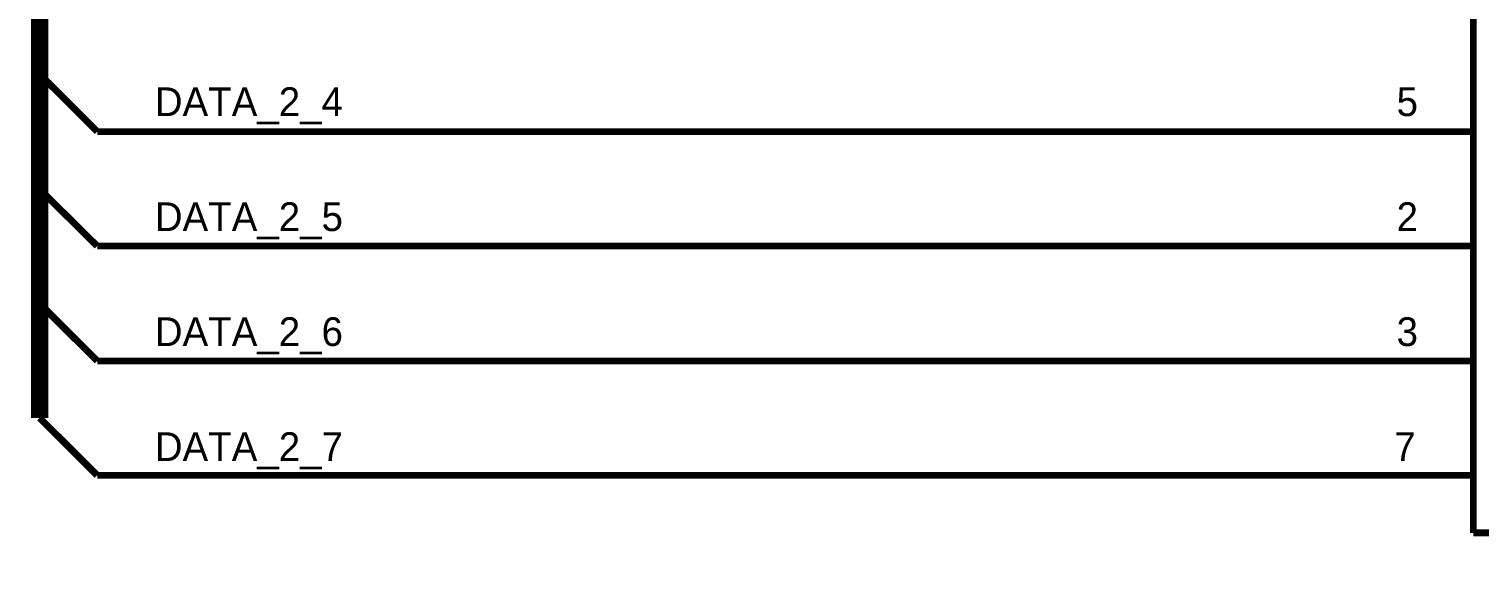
# Model space of a CAD drawing. Header units: inches. Extents: x 0 to 841, y 0 to 594.
# Drawn here: x 489.5 to 552.8, y 175.9 to 199.5 of the extents above; entities that cross this region are included whole.
import ezdxf

# ---------------------------------------------------------------- set-up
doc = ezdxf.new("R2010")
doc.units = ezdxf.units.IN
doc.layers.add('Sheet', color=255, linetype='Continuous')

msp = doc.modelspace()

# ---------------------------------------------------------------- linework, layer by layer
at = {"layer": 'Sheet'}
for points in [[(95.012, 49.988, 0.749, 0.749, 0), (95.012, 49.988, 0.749, 0.749, 0), (95.012, 124.982, 0.749, 0.749, 0), (95.012, 134.99, 0.749, 0.749, 0), (95.012, 259.999, 0.749, 0.749, 0), (95.012, 259.999, 0.749, 0.749, 0), (95.012, 502.491, 0.749, 0.749, 0), (95.012, 554.987, 0.749, 0.749, 0), (490.008, 554.987, 0.749, 0.749, 0), (490.008, 182.496, 0.749, 0.749, 0)], [(552.514, 207.477, 0.3, 0.3, 0), (552.514, 177.479, 0.3, 0.3, 0)], [(492.517, 194.986, 0.3, 0.3, 0), (490.008, 197.495, 0.3, 0.3, 0)], [(547.523, 194.986, 0.3, 0.3, 0), (492.517, 194.986, 0.3, 0.3, 0)], [(552.514, 194.986, 0.3, 0.3, 0), (547.523, 194.986, 0.3, 0.3, 0)], [(492.517, 189.995, 0.3, 0.3, 0), (490.008, 192.478, 0.3, 0.3, 0)], [(547.523, 189.995, 0.3, 0.3, 0), (547.523, 189.995, 0.3, 0.3, 0), (492.517, 189.995, 0.3, 0.3, 0), (492.517, 189.995, 0.3, 0.3, 0)], [(552.514, 189.995, 0.3, 0.3, 0), (547.523, 189.995, 0.3, 0.3, 0)], [(492.517, 184.978, 0.3, 0.3, 0), (490.008, 187.487, 0.3, 0.3, 0)], [(547.523, 184.978, 0.3, 0.3, 0), (547.523, 184.978, 0.3, 0.3, 0), (492.517, 184.978, 0.3, 0.3, 0)], [(552.514, 184.978, 0.3, 0.3, 0), (547.523, 184.978, 0.3, 0.3, 0)], [(492.517, 179.987, 0.3, 0.3, 0), (490.008, 182.496, 0.3, 0.3, 0)], [(547.523, 179.987, 0.3, 0.3, 0), (492.517, 179.987, 0.3, 0.3, 0), (492.517, 179.987, 0.3, 0.3, 0), (492.517, 179.987, 0.3, 0.3, 0)], [(552.514, 179.987, 0.3, 0.3, 0), (547.523, 179.987, 0.3, 0.3, 0)], [(552.514, 177.479, 0.3, 0.3, 0), (587.503, 177.479, 0.3, 0.3, 0)]]:
    msp.add_lwpolyline(points, format="xyseb", dxfattribs=at)

# ---------------------------------------------------------------- texts
for s, height, p in [('DATA_2_4', 1.2543, (495.026, 195.666)), ('5', 1.254, (549.169, 195.666)), ('DATA_2_5', 1.2543, (495.026, 190.649)), ('2', 1.254, (549.169, 190.649)), ('DATA_2_6', 1.2543, (495.026, 185.632)), ('3', 1.254, (549.169, 185.632)), ('DATA_2_7', 1.2543, (495.026, 180.614)), ('7', 1.254, (549.065, 180.614))]:
    msp.add_text(s, height=height, dxfattribs=at).set_placement(p)

doc.saveas('drawing.dxf')
